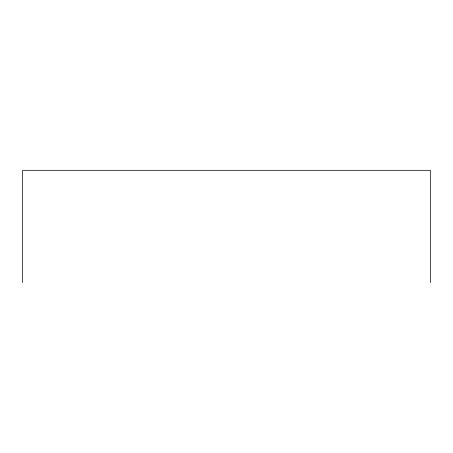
<?xml version="1.0" encoding="UTF-8"?>
<svg xmlns="http://www.w3.org/2000/svg" width="453" height="453" viewBox="0 0 453 453"><rect width="100%" height="100%" fill="white"/><g stroke="black" fill="none" stroke-linecap="round" stroke-linejoin="round"><path stroke-width="0.68" d="M430.35 282.683L430.35 170.317L22.65 170.317L22.65 282.683"/></g></svg>
